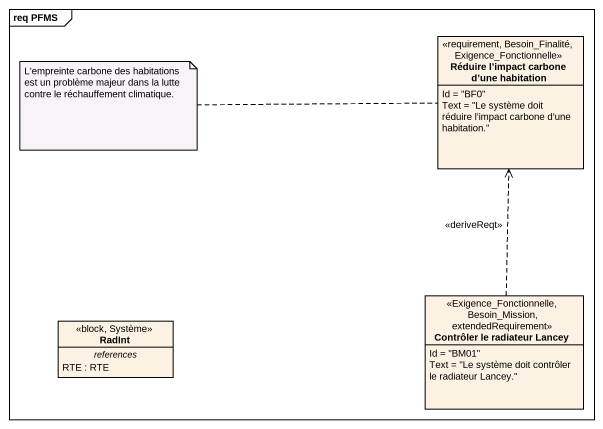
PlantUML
@startuml
mainframe req PFMS
hide circle
hide empty members
class "Réduire l’impact carbone d’une habitation" as Réduire_l_impact_carbone_d <<requirement, Besoin_Finalité, Exigence_Fonctionnelle>> {
  Id = "BF0"
  Text = "Le système doit réduire l’impact carbone d’une habitation."
}
class "Contrôler le radiateur Lancey" as Contrôler_le_radiateur <<Exigence_Fonctionnelle, Besoin_Mission, extendedRequirement>> {
  Id = "BM01"
  Text = "Le système doit contrôler le radiateur Lancey."
}
class RadInt <<block, Système>> {
  -- references --
  RTE : RTE
}
Contrôler_le_radiateur .up.> Réduire_l_impact_carbone_d : <<deriveReqt>>
note left of Réduire_l_impact_carbone_d : L’empreinte carbone des habitations est un problème majeur dans la lutte contre le réchauffement climatique.
@enduml
